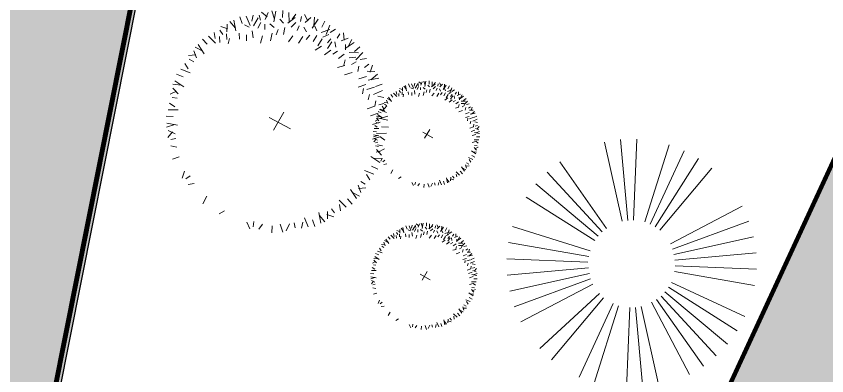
# Model space of a CAD drawing. Header units: millimetres. Extents: x 111 to 1506, y 14 to 566.
# Drawn here: x 210.721 to 212.621, y 135.824 to 136.667 of the extents above; entities that cross this region are included whole.
import ezdxf

# ---------------------------------------------------------------- set-up
doc = ezdxf.new("R2010")
doc.units = ezdxf.units.MM
for name, color, linetype, lineweight in [('ARB-CERCO', 97, 'Continuous', 5), ('G', 254, 'Continuous', 5), ('mobiliario', 45, 'Continuous', 13), ('PALMERAS114', 114, 'Continuous', 5)]:
    doc.layers.add(name, color=color, linetype=linetype, lineweight=lineweight)
doc.styles.add('ATTR', font='romans.shx', dxfattribs={"width": 0.8, "height": 2.52})

# ---------------------------------------------------------------- blocks, each defined once
blk = doc.blocks.new('EVG7')
for p, q in [((-6.59, 19.1), (-16.71, 56.87)), ((-3.91, 19.67), (-9.01, 58.4)), ((1.55, 19.67), (6.65, 58.4)), ((4.23, 19.1), (14.35, 56.87)), ((-11.62, 16.99), (-31.18, 50.87)), ((-9.21, 18.3), (-24.14, 54.35)), ((6.85, 18.3), (21.78, 54.35)), ((9.26, 16.99), (28.82, 50.87)), ((-13.82, 15.38), (-37.7, 46.51)), ((-16, 13.74), (-43.6, 41.34)), ((-17.84, 11.7), (-48.78, 35.44)), ((15.48, 11.7), (46.42, 35.44)), ((17.04, 9.43), (50.78, 28.91)), ((-20.59, 6.96), (-56.61, 21.87)), ((18.24, 6.96), (54.25, 21.87)), ((-21.61, 4.39), (-59.13, 14.44)), ((19.8, 1.68), (58.31, 6.74)), ((-22.19, -1.09), (-61.18, -1.09)), ((-22.16, -3.85), (-60.66, -8.92)), ((19.8, -3.85), (58.31, -8.92)), ((19.83, -1.09), (58.82, -1.09)), ((19.25, -6.56), (56.78, -16.62)), ((-20.59, -9.13), (-56.61, -24.05)), ((-19.4, -11.61), (-53.14, -31.09)), ((-17.84, -13.87), (-48.78, -37.61)), ((15.48, -13.87), (46.42, -37.61)), ((-13.82, -17.56), (-37.7, -48.69)), ((-11.62, -19.17), (-31.18, -53.05)), ((9.26, -19.17), (28.82, -53.05)), ((11.46, -17.56), (35.35, -48.69)), ((13.64, -15.91), (41.25, -43.51)), ((-9.21, -20.47), (-24.14, -56.52)), ((-6.59, -21.27), (-16.71, -59.04)), ((-3.91, -21.84), (-9.01, -60.57)), ((-1.18, -22.12), (-1.18, -61.09)), ((4.23, -21.27), (14.35, -59.04)), ((6.85, -20.47), (21.78, -56.52))]:
    blk.add_line(p, q)
at = {"style": 'ATTR', "width": 0.8, "flags": 9}
blk.add_attdef('ESTCODE', (0, 0), '', height=0.7, dxfattribs=at)
blk = doc.blocks.new('A$C05551F4C')
at = {"color": 0, "linetype": 'ByBlock'}
for p, q in [((-0.0896, 0.3199), (-0.0714, 0.308)), ((-0.0692, 0.3215), (-0.0758, 0.2998)), ((-0.0594, 0.3274), (-0.0488, 0.3042)), ((-0.0497, 0.2957), (-0.0475, 0.328)), ((-0.0255, 0.3123), (-0.0274, 0.3331)), ((-0.0039, 0.3001), (-0.0083, 0.3296)), ((0.0037, 0.3114), (0.0124, 0.3277)), ((0.0297, 0.3073), (0.03, 0.3227)), ((0.0387, 0.3301), (0.051, 0.3121)), ((0.0582, 0.3237), (0.0438, 0.3062)), ((0.0663, 0.2925), (0.0807, 0.3215)), ((0.0694, 0.3255), (0.0704, 0.2999)), ((0.095, 0.2986), (0.1012, 0.3184)), ((-0.1422, 0.2789), (-0.1518, 0.2974)), ((-0.1175, 0.2759), (-0.1328, 0.3015)), ((-0.1148, 0.2892), (-0.113, 0.3077)), ((-0.0892, 0.2954), (-0.0948, 0.3098)), ((0.1103, 0.279), (0.1176, 0.3079)), ((0.1216, 0.2865), (0.136, 0.2983)), ((0.1611, 0.2904), (0.1656, 0.269)), ((-0.186, 0.2707), (-0.1838, 0.2481)), ((-0.1793, 0.2799), (-0.1605, 0.2625)), ((-0.1581, 0.2543), (-0.1685, 0.285)), ((0.1185, 0.2688), (0.1332, 0.2783)), ((0.1441, 0.2728), (0.1503, 0.2869)), ((0.1767, 0.277), (0.1567, 0.2664)), ((0.1722, 0.2451), (0.1966, 0.2664)), ((0.1878, 0.2744), (0.1789, 0.2504)), ((-0.1945, 0.239), (-0.2052, 0.2501)), ((-0.2042, 0.2614), (-0.1828, 0.2573)), ((0.1278, 0.2451), (0.1434, 0.2504)), ((0.1363, 0.2555), (0.1509, 0.265)), ((0.2011, 0.2397), (0.2144, 0.2557)), ((-0.2158, 0.2234), (-0.2211, 0.2412)), ((0.1562, 0.2235), (0.1709, 0.233)), ((0.2015, 0.2158), (0.2012, 0.2313)), ((0.2077, 0.2158), (0.2255, 0.2397)), ((0.2211, 0.2184), (0.2388, 0.2238)), ((-0.2371, 0.2034), (-0.2531, 0.2168)), ((0.1629, 0.2022), (0.1776, 0.2117)), ((0.1802, 0.1896), (0.1971, 0.2029)), ((0.2119, 0.2072), (0.2393, 0.2068)), ((0.2122, 0.1917), (0.2316, 0.1933)), ((0.2366, 0.1971), (0.2477, 0.2078)), ((0.259, 0.2068), (0.255, 0.1854)), ((0.2194, 0.1722), (0.2329, 0.1797)), ((0.2683, 0.1886), (0.2458, 0.1864)), ((0.252, 0.1607), (0.2827, 0.1711)), ((0.2775, 0.1819), (0.2601, 0.1631)), ((-0.2877, 0.1635), (-0.2664, 0.1679)), ((-0.2702, 0.1465), (-0.2843, 0.1527)), ((0.1773, 0.1632), (0.1989, 0.1686)), ((0.1982, 0.1408), (0.2209, 0.1482)), ((0.238, 0.1512), (0.2412, 0.1673)), ((0.2632, 0.1339), (0.2682, 0.1486)), ((0.2766, 0.1448), (0.295, 0.1544)), ((-0.2839, 0.124), (-0.2956, 0.1383)), ((0.2222, 0.1343), (0.2393, 0.1382)), ((0.2342, 0.1166), (0.2547, 0.1233)), ((0.27, 0.1223), (0.2956, 0.1124)), ((0.2736, 0.1201), (0.2991, 0.1354)), ((0.265, 0.1076), (0.2837, 0.1025)), ((0.2869, 0.1174), (0.3053, 0.1156)), ((0.2931, 0.0918), (0.3074, 0.0974)), ((-0.3229, 0.0718), (-0.2973, 0.0728)), ((0.2224, 0.0927), (0.2445, 0.0904)), ((0.265, 0.0868), (0.2804, 0.0892)), ((0.2753, 0.0607), (0.2838, 0.0747)), ((0.3191, 0.0718), (0.2974, 0.0784)), ((0.3175, 0.0922), (0.3056, 0.074)), ((0.2344, 0.0646), (0.2583, 0.0637)), ((0.2548, 0.0502), (0.2721, 0.048)), ((0.2934, 0.0523), (0.3257, 0.0501)), ((0.3251, 0.0621), (0.3018, 0.0514)), ((-0.0009, 0.0293), (0.0013, -0.0426)), ((0.26, 0.0294), (0.2815, 0.0287)), ((0.2931, 0.0358), (0.3029, 0.0479)), ((0.31, 0.0282), (0.3307, 0.03)), ((-0.3088, 0.006), (-0.3251, 0.0148)), ((-0.0275, 0), (0.0346, 0)), ((0.2407, 0.0111), (0.2607, 0.0014)), ((0.2566, 0.0113), (0.2805, 0.0104)), ((0.2858, 0.0105), (0.3017, -0.0008)), ((0.2955, 0.0225), (0.3163, 0.0046)), ((0.2977, 0.0065), (0.3273, 0.0109)), ((0.2423, -0.0195), (0.2645, -0.0285)), ((0.2633, -0.018), (0.2871, -0.0189)), ((0.2787, -0.0091), (0.294, -0.0121)), ((0.309, -0.001), (0.3254, -0.0098)), ((0.2566, -0.04), (0.2721, -0.0479)), ((0.2795, -0.0372), (0.2923, -0.0269)), ((0.3213, -0.0555), (0.3038, -0.0412)), ((0.305, -0.0271), (0.3203, -0.0274)), ((0.3277, -0.0361), (0.3097, -0.0484)), ((-0.3173, -0.0872), (-0.3053, -0.069)), ((0.2299, -0.0719), (0.2455, -0.0879)), ((0.2544, -0.0613), (0.2743, -0.0693)), ((0.2876, -0.0666), (0.301, -0.0586)), ((0.2901, -0.0637), (0.3191, -0.0781)), ((0.3231, -0.0668), (0.2976, -0.0678)), ((-0.2928, -0.0868), (-0.3072, -0.0924)), ((0.2455, -0.0852), (0.261, -0.0799)), ((0.2721, -0.0879), (0.2832, -0.1039)), ((0.2854, -0.0799), (0.2987, -0.1039)), ((0.2962, -0.0924), (0.3161, -0.0986)), ((-0.2866, -0.1125), (-0.3051, -0.1106)), ((0.2211, -0.1012), (0.2388, -0.1172)), ((0.2588, -0.1039), (0.2721, -0.1119)), ((0.2766, -0.1077), (0.3056, -0.1149)), ((0.2842, -0.119), (0.2959, -0.1334)), ((-0.2763, -0.1398), (-0.2947, -0.1495)), ((0.2322, -0.1438), (0.2499, -0.1598)), ((0.2499, -0.1305), (0.2655, -0.1252)), ((0.2704, -0.1415), (0.2845, -0.1477)), ((-0.2773, -0.1769), (-0.2599, -0.1581)), ((0.21, -0.1545), (0.2277, -0.1705)), ((0.2747, -0.1741), (0.264, -0.1541)), ((0.288, -0.1585), (0.2667, -0.163)), ((-0.268, -0.1836), (-0.2455, -0.1814)), ((-0.2363, -0.1921), (-0.2474, -0.2028)), ((0.1989, -0.1758), (0.2144, -0.1705)), ((0.2166, -0.1811), (0.2344, -0.1971)), ((0.2427, -0.1696), (0.264, -0.194)), ((0.272, -0.1851), (0.248, -0.1763)), ((-0.2208, -0.2135), (-0.2386, -0.2188)), ((-0.2075, -0.2108), (-0.2252, -0.2348)), ((0.1678, -0.2104), (0.1855, -0.2264)), ((0.1922, -0.1998), (0.2077, -0.1945)), ((0.2134, -0.2051), (0.2374, -0.2229)), ((0.2374, -0.1985), (0.2534, -0.2118)), ((-0.2008, -0.2348), (-0.2141, -0.2507)), ((-0.172, -0.2401), (-0.1964, -0.2614)), ((0.1545, -0.2291), (0.1722, -0.2451)), ((0.1855, -0.2264), (0.2011, -0.2211)), ((0.1948, -0.234), (0.2054, -0.2451)), ((0.2161, -0.2184), (0.2214, -0.2362)), ((-0.1875, -0.2694), (-0.1786, -0.2454)), ((-0.1764, -0.2721), (-0.1564, -0.2614)), ((-0.1609, -0.2854), (-0.1653, -0.2641)), ((0.1345, -0.2477), (0.1523, -0.2637)), ((0.1584, -0.2493), (0.1687, -0.2801)), ((0.1795, -0.2749), (0.1608, -0.2575)), ((0.2045, -0.2564), (0.1831, -0.2524)), ((0.1862, -0.2657), (0.184, -0.2431)), ((-0.1439, -0.2678), (-0.15, -0.2819)), ((-0.1214, -0.2816), (-0.1357, -0.2933)), ((-0.1101, -0.274), (-0.1173, -0.303)), ((-0.066, -0.2875), (-0.0804, -0.3165)), ((0.0968, -0.269), (0.1145, -0.285)), ((0.1151, -0.2843), (0.1132, -0.3027)), ((0.1177, -0.2709), (0.1331, -0.2965)), ((0.1424, -0.274), (0.1521, -0.2924)), ((-0.0947, -0.2936), (-0.1009, -0.3135)), ((-0.0692, -0.3205), (-0.0702, -0.295)), ((-0.0579, -0.3187), (-0.0435, -0.3012)), ((-0.0385, -0.3251), (-0.0507, -0.3071)), ((-0.0295, -0.3023), (-0.0298, -0.3177)), ((-0.0034, -0.3064), (-0.0122, -0.3228)), ((0.0041, -0.2951), (0.0085, -0.3246)), ((0.0258, -0.3074), (0.0277, -0.3281)), ((0.05, -0.2907), (0.0478, -0.3231)), ((0.0597, -0.3224), (0.049, -0.2992)), ((0.0694, -0.3165), (0.076, -0.2948)), ((0.0898, -0.3149), (0.0716, -0.303)), ((0.0894, -0.2905), (0.095, -0.3048))]:
    blk.add_line(p, q, dxfattribs=at)

msp = doc.modelspace()

# ---------------------------------------------------------------- hatches: boundary and pattern name
at = {"layer": 'G', "lineweight": 100, "ltscale": 1000}
h = msp.add_hatch(dxfattribs=at)
h.set_pattern_fill('AR-HBONE', color=256, scale=0.046, angle=-8.35586, style=0)
h.set_pattern_definition([(36.644141, (430.36546, 1702.05599), (0.037814706, 0.257453002), [0.552, -0.184]), (126.644141, (430.5131, 1702.1658), (0.037814706, 0.257453002), [0.552, -0.184])])
h.paths.add_polyline_path([(213.07061, 157.37807), (214.77586, 155.697), (203.07053, 96.74537), (201.08828, 97.12101)])
h = msp.add_hatch(dxfattribs=at)
h.set_pattern_fill('AR-HBONE', color=256, scale=0.046, angle=-22.08523, style=0)
h.set_pattern_definition([(22.914772, (797.12783, 1599.99595), (0.097837146, 0.241122153), [0.552, -0.184]), (112.914772, (797.29731, 1600.0676), (0.097837146, 0.241122153), [0.552, -0.184])])
h.paths.add_polyline_path([(219.43818, 151.03111), (221.19856, 150.07294), (207.97251, 121.48582), (209.62068, 129.8113)])
at = {"layer": 'mobiliario', "lineweight": 100, "ltscale": 1000, "true_color": 0xf2e7c4}
h = msp.add_hatch(color=254, dxfattribs=at)
h.dxf.hatch_style = 1
h.paths.add_polyline_path([(217.36594, 146.55211), (217.23649, 146.27233), (213.4789, 149.22202), (213.54536, 149.55124)])
h.paths.add_polyline_path([(214.52062, 154.46186), (214.4337, 154.02421), (216.41896, 150.72215), (213.78997, 150.78293), (213.73065, 150.48422), (216.60191, 150.41784), (218.0444, 148.01856), (218.19663, 148.34758), (216.95689, 150.40963), (219.12743, 150.35945), (219.2648, 150.65635), (216.77393, 150.71394)])
h.paths.add_polyline_path([(216.97523, 145.70763), (216.83398, 145.40232), (212.69161, 145.25246), (212.75167, 145.55483)])
h.paths.add_polyline_path([(212.54973, 144.54735), (212.49092, 144.25148), (215.82266, 143.21643), (215.94974, 143.4911)])
h.paths.add_polyline_path([(212.25453, 143.05164), (212.85262, 142.00089), (215.46767, 142.44914), (215.31472, 142.11855), (213.01047, 141.72357), (214.18076, 139.66758), (214.02598, 139.33304), (212.69596, 141.66966), (211.95483, 141.54263), (212.01741, 141.85773), (212.53811, 141.94698), (212.16524, 142.60206)])
h.paths.add_polyline_path([(213.91346, 139.08984), (213.75212, 138.74111), (211.27734, 138.13131), (211.34186, 138.45618)])
edge = h.paths.add_edge_path()
edge.add_line((211.11725, 137.32523), (211.05881, 137.03097))
edge.add_line((211.05881, 137.03097), (212.80085, 136.685))
edge.add_line((212.80085, 136.685), (212.93045, 136.96512))
edge.add_line((212.93045, 136.96512), (211.11438, 137.3261))
edge.add_line((210.81437, 135.80015), (210.74575, 135.47153))
edge.add_line((210.74575, 135.47153), (211.95207, 134.87201))
edge.add_line((211.95207, 134.87201), (212.09663, 135.16289))
edge.add_line((212.09663, 135.16289), (210.81136, 135.80165))

# ---------------------------------------------------------------- linework, layer by layer
msp.add_line((203.07053, 96.74537), (214.77586, 155.697))
at = {"lineweight": 100, "ltscale": 1000}
msp.add_line((214.76757, 155.70531), (209.62681, 129.82058), dxfattribs=at)
at = {"lineweight": 211, "ltscale": 1000}
msp.add_line((219.43818, 151.03111), (209.62068, 129.8113), dxfattribs=at)
at = {"lineweight": 100, "ltscale": 1000}
for points in [[(209.62068, 129.8113), (214.76757, 155.70531)], [(209.62068, 129.8113), (214.76757, 155.70531)], [(209.62068, 129.8113), (214.76757, 155.70531), (219.43818, 151.03111), (209.62681, 129.82058)], [(209.6282, 129.82757), (214.76757, 155.70531), (219.43818, 151.03111), (209.6282, 129.82757)], [(209.62068, 129.8113), (219.43818, 151.03111)]]:
    msp.add_lwpolyline(points, dxfattribs=at)

# ---------------------------------------------------------------- block references
at = {"layer": 'ARB-CERCO'}
for p, xscale, yscale, zscale, rotation in [((211.33468, 136.41909), 0.786722348914222, 0.786722348914222, 0.786722348914222, 59.94184765909385), ((211.68379, 136.3901), 0.3774895201833683, 0.3774895201833683, 0.3774895201833683, 59.94184765910946), ((211.6776, 136.05696), 0.3774895201833683, 0.3774895201833683, 0.3774895201833683, 59.94184765910946)]:
    msp.add_blockref('A$C05551F4C', p, dxfattribs=dict(at, xscale=xscale, yscale=yscale, zscale=zscale, rotation=rotation))
at = {"layer": 'PALMERAS114', "extrusion": (0, 0, -1), "xscale": -0.004880888891868356, "yscale": 0.004880888891718753, "zscale": -0.004880888891868356, "rotation": 294.9205878507973}
msp.add_blockref('EVG7', (-212.16148, 136.0937), dxfattribs=at)

doc.saveas('drawing.dxf')
